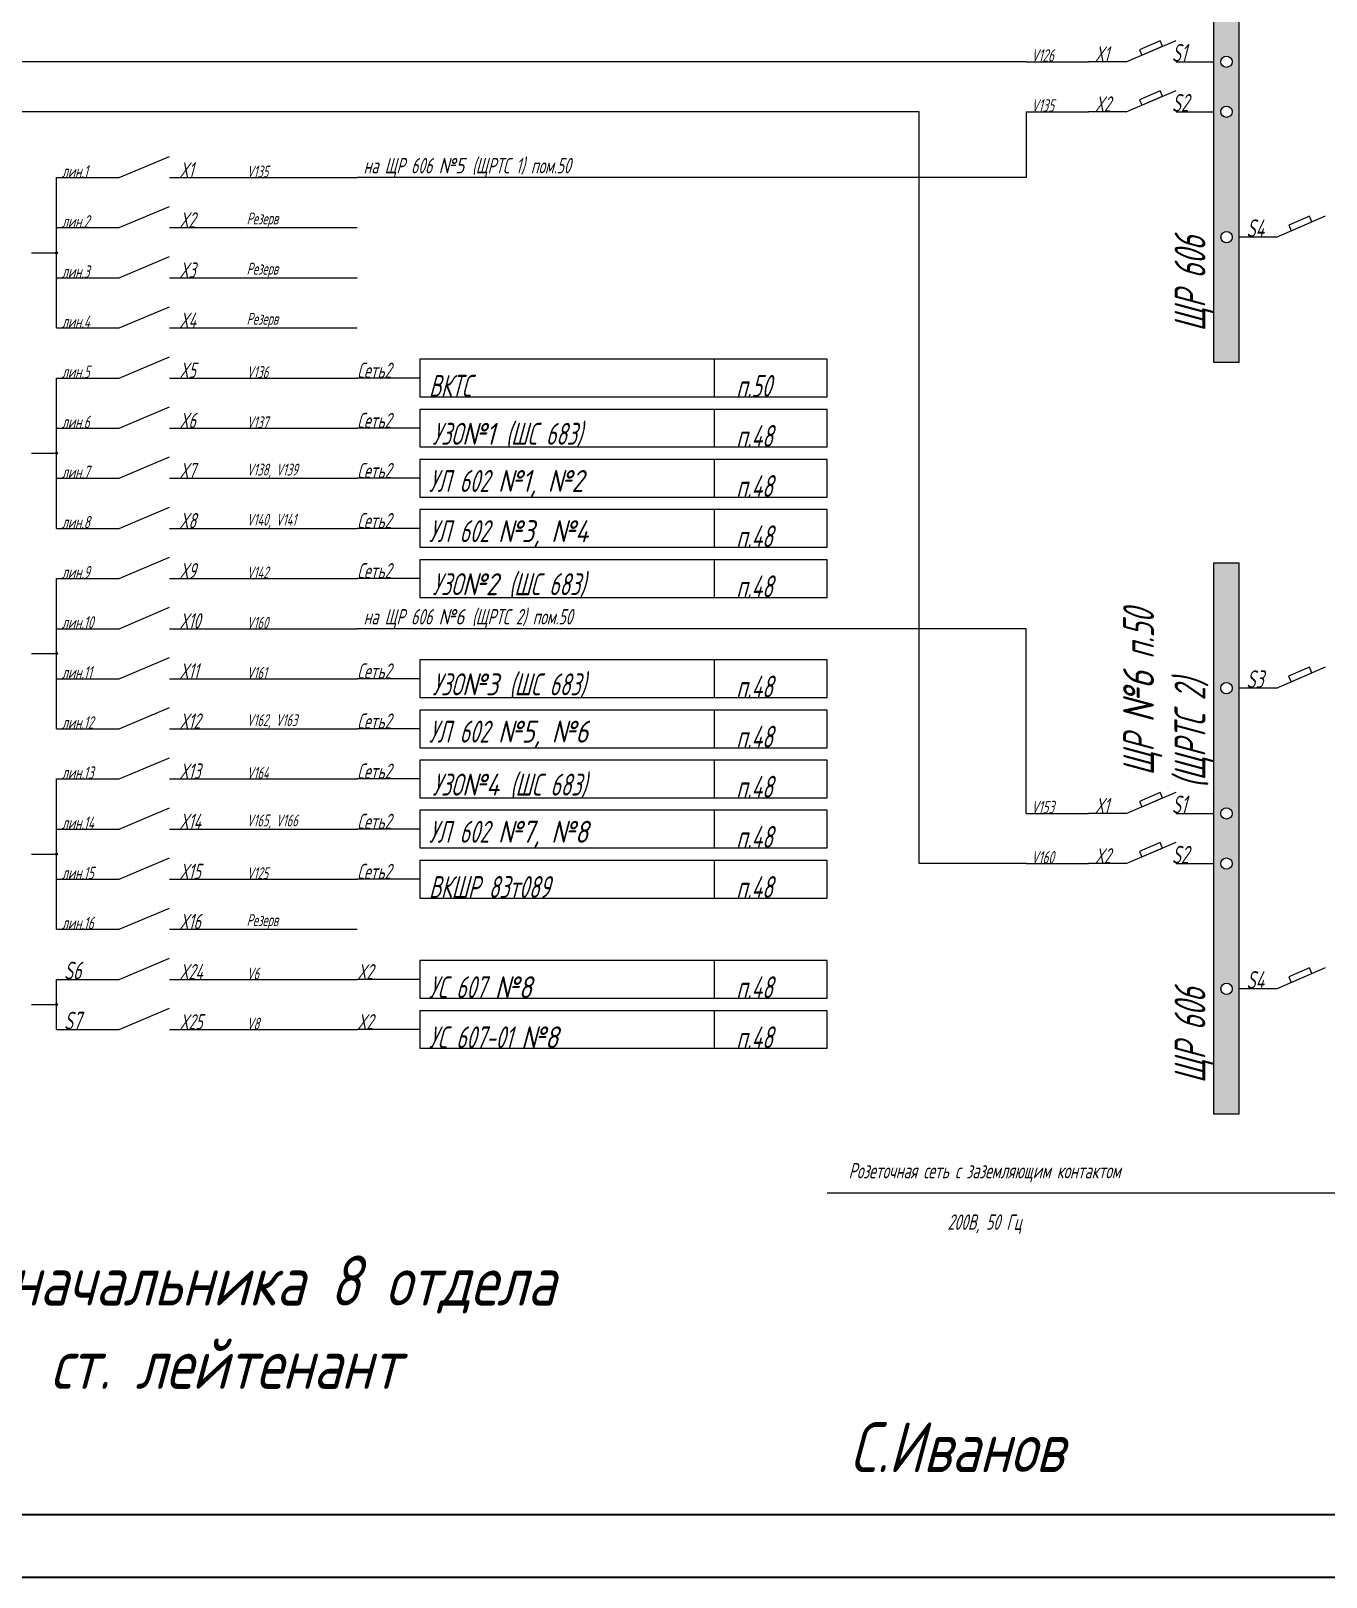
# Paper-space layout 'А2гор' of a CAD drawing. Extents: x 0 to 594, y 0 to 420.
# Drawn here: x 331.5 to 435.2, y 0 to 123.8 of the extents above; entities that cross this region are included whole.
import ezdxf

# ---------------------------------------------------------------- set-up
doc = ezdxf.new("R2010")
doc.units = 0
doc.header["$LTSCALE"] = 0.3
doc.layers.get('0').update_dxf_attribs({"linetype": 'CONTINUOUS', "lineweight": 15})
doc.layers.add('Format', color=7, linetype='CONTINUOUS', lineweight=30)
doc.layers.add('Text', color=242, linetype='CONTINUOUS', lineweight=15)
doc.styles.get("Standard").update_dxf_attribs({"font": 'isocpeur.ttf', "width": 0.8, "oblique": 15})

psp = doc.layouts.new('А2гор')

# ---------------------------------------------------------------- hatches: boundary and pattern name
h = psp.add_hatch(color=256)
h.paths.add_polyline_path([(426.22, 141.4), (428.23, 141.4), (428.23, 97.26), (426.22, 97.26)])
edge = h.paths.add_edge_path(flags=16)
edge.add_arc((427.23, 131.37), 0.454, 0, 360)
edge = h.paths.add_edge_path(flags=16)
edge.add_arc((427.23, 121.34), 0.454, 0, 360)
edge = h.paths.add_edge_path(flags=16)
edge.add_arc((427.23, 117.33), 0.454, 0, 360)
edge = h.paths.add_edge_path(flags=16)
edge.add_arc((427.24, 107.29), 0.454, 0, 360)
h = psp.add_hatch(color=256)
edge = h.paths.add_edge_path()
edge.add_arc((333.55, 106.04), 0.0803, 0, 360)
h = psp.add_hatch(color=256)
edge = h.paths.add_edge_path()
edge.add_arc((333.55, 89.99), 0.0803, 0, 360)
h = psp.add_hatch(color=256)
h.paths.add_polyline_path([(426.22, 81.21), (428.23, 81.21), (428.23, 37.07), (426.22, 37.07)])
edge = h.paths.add_edge_path(flags=16)
edge.add_arc((427.23, 71.18), 0.454, 0, 360)
edge = h.paths.add_edge_path(flags=16)
edge.add_arc((427.23, 61.15), 0.454, 0, 360)
edge = h.paths.add_edge_path(flags=16)
edge.add_arc((427.23, 57.13), 0.454, 0, 360)
edge = h.paths.add_edge_path(flags=16)
edge.add_arc((427.24, 47.1), 0.454, 0, 360)
h = psp.add_hatch(color=256)
edge = h.paths.add_edge_path()
edge.add_arc((333.55, 73.94), 0.0803, 0, 360)
h = psp.add_hatch(color=256)
edge = h.paths.add_edge_path()
edge.add_arc((333.55, 57.89), 0.0803, 0, 360)
h = psp.add_hatch(color=256)
edge = h.paths.add_edge_path()
edge.add_arc((333.55, 45.85), 0.0803, 0, 360)

# ---------------------------------------------------------------- linework, layer by layer
at = {"lineweight": 15}
for p, q in [((419.2, 121.34), (423.21, 123.04)), ((419.2, 117.33), (423.21, 119.03)), ((338.57, 112.06), (342.58, 113.76)), ((338.57, 108.05), (342.58, 109.75)), ((431.25, 107.29), (435.16, 109)), ((338.57, 104.03), (342.58, 105.74)), ((338.57, 100.02), (342.58, 101.72)), ((338.57, 96.01), (342.58, 97.71)), ((338.57, 91.99), (342.58, 93.7)), ((338.57, 87.98), (342.58, 89.69)), ((338.57, 83.97), (342.58, 85.67)), ((338.57, 79.96), (342.58, 81.66)), ((338.57, 75.94), (342.58, 77.65)), ((338.57, 71.93), (342.58, 73.63)), ((431.24, 71.18), (435.15, 72.88)), ((338.57, 67.92), (342.58, 69.62)), ((338.57, 63.91), (342.58, 65.61)), ((419.2, 61.15), (423.21, 62.85)), ((338.57, 59.89), (342.58, 61.6)), ((419.2, 57.13), (423.21, 58.84)), ((338.57, 55.88), (342.58, 57.58)), ((338.57, 51.87), (342.58, 53.57)), ((338.57, 47.85), (342.58, 49.56)), ((431.25, 47.1), (435.16, 48.81)), ((338.57, 43.84), (342.58, 45.55))]:
    psp.add_line(p, q, dxfattribs=at)
for p, q in [((411.18, 121.34), (416.19, 121.34)), ((419.2, 121.34), (416.19, 121.34)), ((423.21, 121.34), (426.22, 121.34)), ((411.18, 117.33), (416.19, 117.33)), ((419.2, 117.33), (416.19, 117.33)), ((423.21, 117.33), (426.22, 117.33)), ((333.55, 112.06), (338.57, 112.06)), ((333.55, 108.05), (333.55, 112.06)), ((342.58, 112.06), (347.6, 112.06)), ((347.6, 112.06), (357.63, 112.06)), ((362.65, 112.06), (357.63, 112.06)), ((333.55, 108.05), (338.57, 108.05)), ((333.55, 104.03), (333.55, 108.05)), ((342.58, 108.05), (347.6, 108.05)), ((347.6, 108.05), (357.63, 108.05)), ((431.25, 107.29), (428.24, 107.29)), ((331.55, 106.04), (333.55, 106.04)), ((333.55, 104.03), (338.57, 104.03)), ((333.55, 100.02), (333.55, 104.03)), ((342.58, 104.03), (347.6, 104.03)), ((347.6, 104.03), (357.63, 104.03)), ((333.55, 100.02), (338.57, 100.02)), ((342.58, 100.02), (347.6, 100.02)), ((347.6, 100.02), (357.63, 100.02)), ((386.22, 97.51), (386.22, 94.5)), ((333.55, 96.01), (338.57, 96.01)), ((333.55, 91.99), (333.55, 96.01)), ((342.58, 96.01), (347.6, 96.01)), ((347.6, 96.01), (357.63, 96.01)), ((362.65, 96.01), (357.63, 96.01)), ((386.22, 93.5), (386.22, 90.49)), ((333.55, 91.99), (338.57, 91.99)), ((333.55, 87.98), (333.55, 91.99)), ((342.58, 91.99), (347.6, 91.99)), ((347.6, 91.99), (357.63, 91.99)), ((362.65, 91.99), (357.63, 91.99)), ((331.55, 89.99), (333.55, 89.99)), ((386.22, 89.49), (386.22, 86.48)), ((333.55, 87.98), (338.57, 87.98)), ((333.55, 83.97), (333.55, 87.98)), ((342.58, 87.98), (347.6, 87.98)), ((347.6, 87.98), (357.63, 87.98)), ((362.65, 87.98), (357.63, 87.98)), ((386.22, 85.47), (386.22, 82.46)), ((333.55, 83.97), (338.57, 83.97)), ((342.58, 83.97), (347.6, 83.97)), ((347.6, 83.97), (357.63, 83.97)), ((362.65, 83.97), (357.63, 83.97)), ((386.22, 81.46), (386.22, 78.45)), ((333.55, 75.94), (333.55, 79.96)), ((333.55, 79.96), (338.57, 79.96)), ((342.58, 79.96), (347.6, 79.96)), ((347.6, 79.96), (357.63, 79.96)), ((362.65, 79.96), (357.63, 79.96)), ((333.55, 71.93), (333.55, 75.94)), ((333.55, 75.94), (338.57, 75.94)), ((342.58, 75.94), (347.6, 75.94)), ((347.6, 75.94), (357.63, 75.94)), ((362.65, 75.94), (357.63, 75.94)), ((331.55, 73.94), (333.55, 73.94)), ((386.22, 73.44), (386.22, 70.43)), ((333.55, 67.92), (333.55, 71.93)), ((333.55, 71.93), (338.57, 71.93)), ((342.58, 71.93), (347.6, 71.93)), ((347.6, 71.93), (357.63, 71.93)), ((362.65, 71.93), (357.63, 71.93)), ((431.24, 71.18), (428.23, 71.18)), ((386.22, 69.42), (386.22, 66.41)), ((333.55, 67.92), (338.57, 67.92)), ((342.58, 67.92), (347.6, 67.92)), ((347.6, 67.92), (357.63, 67.92)), ((362.65, 67.92), (357.63, 67.92)), ((386.22, 65.41), (386.22, 62.4)), ((333.55, 59.89), (333.55, 63.91)), ((333.55, 63.91), (338.57, 63.91)), ((342.58, 63.91), (347.6, 63.91)), ((347.6, 63.91), (357.63, 63.91)), ((362.65, 63.91), (357.63, 63.91)), ((386.22, 61.4), (386.22, 58.39)), ((411.18, 61.15), (416.19, 61.15)), ((419.2, 61.15), (416.19, 61.15)), ((423.21, 61.15), (426.22, 61.15)), ((333.55, 55.88), (333.55, 59.89)), ((333.55, 59.89), (338.57, 59.89)), ((342.58, 59.89), (347.6, 59.89)), ((347.6, 59.89), (357.63, 59.89)), ((362.65, 59.89), (357.63, 59.89)), ((331.55, 57.89), (333.55, 57.89)), ((386.22, 57.38), (386.22, 54.37)), ((411.18, 57.13), (416.19, 57.13)), ((419.2, 57.13), (416.19, 57.13)), ((423.21, 57.13), (426.22, 57.13)), ((333.55, 51.87), (333.55, 55.88)), ((333.55, 55.88), (338.57, 55.88)), ((342.58, 55.88), (347.6, 55.88)), ((347.6, 55.88), (357.63, 55.88)), ((362.65, 55.88), (357.63, 55.88)), ((333.55, 51.87), (338.57, 51.87)), ((342.58, 51.87), (347.6, 51.87)), ((347.6, 51.87), (357.63, 51.87)), ((386.22, 49.36), (386.22, 46.35)), ((333.55, 43.84), (333.55, 47.85)), ((333.55, 47.85), (338.57, 47.85)), ((342.58, 47.85), (347.6, 47.85)), ((347.6, 47.85), (357.63, 47.85)), ((362.65, 47.85), (357.63, 47.85)), ((431.25, 47.1), (428.24, 47.1)), ((331.55, 45.85), (333.55, 45.85)), ((386.22, 45.35), (386.22, 42.34)), ((333.55, 43.84), (338.57, 43.84)), ((342.58, 43.84), (347.6, 43.84)), ((347.6, 43.84), (357.63, 43.84)), ((362.65, 43.84), (357.63, 43.84)), ((451.11, 30.73), (395.25, 30.73))]:
    psp.add_line(p, q)
for points in [[(426.22, 141.4), (428.23, 141.4), (428.23, 97.26), (426.22, 97.26)], [(420.45, 121.87), (422.12, 122.58), (421.93, 123.02), (420.27, 122.29)], [(420.45, 117.86), (422.12, 118.57), (421.93, 119), (420.27, 118.28)], [(432.41, 107.8), (434.08, 108.52), (433.88, 108.97), (432.22, 108.25)], [(362.65, 94.5), (395.25, 94.5), (395.25, 97.51), (362.65, 97.51)], [(362.65, 90.49), (395.25, 90.49), (395.25, 93.5), (362.65, 93.5)], [(362.65, 86.48), (395.25, 86.48), (395.25, 89.49), (362.65, 89.49)], [(362.65, 82.46), (395.25, 82.46), (395.25, 85.47), (362.65, 85.47)], [(362.65, 78.45), (395.25, 78.45), (395.25, 81.46), (362.65, 81.46)], [(426.22, 81.21), (428.23, 81.21), (428.23, 37.07), (426.22, 37.07)], [(362.65, 70.43), (395.25, 70.43), (395.25, 73.44), (362.65, 73.44)], [(432.4, 71.68), (434.07, 72.41), (433.87, 72.86), (432.21, 72.13)], [(362.65, 66.41), (395.25, 66.41), (395.25, 69.42), (362.65, 69.42)], [(362.65, 62.4), (395.25, 62.4), (395.25, 65.41), (362.65, 65.41)], [(420.45, 61.68), (422.12, 62.39), (421.93, 62.83), (420.27, 62.1)], [(362.65, 58.39), (395.25, 58.39), (395.25, 61.4), (362.65, 61.4)], [(420.45, 57.67), (422.12, 58.37), (421.93, 58.81), (420.27, 58.09)], [(362.65, 54.37), (395.25, 54.37), (395.25, 57.38), (362.65, 57.38)], [(362.65, 46.35), (395.25, 46.35), (395.25, 49.36), (362.65, 49.36)], [(432.41, 47.61), (434.08, 48.33), (433.88, 48.78), (432.22, 48.06)], [(362.65, 42.34), (395.25, 42.34), (395.25, 45.35), (362.65, 45.35)]]:
    psp.add_lwpolyline(points, close=True)
for centre, radius in [((427.23, 121.34), 0.454), ((427.23, 117.33), 0.454), ((427.24, 107.29), 0.454), ((333.55, 106.04), 0.0803), ((333.55, 89.99), 0.0803), ((333.55, 73.94), 0.0803), ((427.23, 71.18), 0.454), ((427.23, 71.18), 0.454), ((427.23, 61.15), 0.454), ((333.55, 57.89), 0.0803), ((427.23, 57.13), 0.454), ((427.24, 47.1), 0.454), ((333.55, 45.85), 0.0803)]:
    psp.add_circle(centre, radius)
at = {"layer": 'Format'}
for p, q in [((20, 5), (589, 5)), ((0, 0), (594, 0))]:
    psp.add_line(p, q, dxfattribs=at)
at = {"layer": 'Text'}
for p, q in [((411.18, 121.34), (304.26, 121.34)), ((402.63, 117.33), (315.66, 117.33)), ((402.63, 57.13), (402.63, 117.33)), ((411.18, 117.33), (411.18, 112.06)), ((411.18, 112.06), (362.65, 112.06)), ((411.18, 75.94), (362.65, 75.94)), ((411.18, 61.15), (411.18, 75.94)), ((411.18, 57.13), (402.63, 57.13))]:
    psp.add_line(p, q, dxfattribs=at)

# ---------------------------------------------------------------- texts
for s, insert, char_height, width, attachment_point in [('{\\fGOST|b0|i0|c204|p34; \\fGOST|b0|i0|c0|p34;X\\fGOST|b0|i0|c204|p34;1}', (416.19, 121.34), 1.235, 16.3412, 7), ('{\\fGOST|b0|i0|c204|p34; \\fGOST|b0|i0|c0|p34;S\\fGOST|b0|i0|c204|p34;1}', (422.26, 121.34), 1.425, 16.3412, 7), ('{\\fGOST|b0|i0|c204|p34; \\fGOST|b0|i0|c0|p34;V126}', (411.18, 121.34), 1.0032, 16.3412, 7), ('{\\fGOST|b0|i0|c204|p34; \\fGOST|b0|i0|c0|p34;V135}', (411.18, 117.33), 1.0032, 16.3412, 7), ('{\\fGOST|b0|i0|c204|p34; \\fGOST|b0|i0|c0|p34;X\\fGOST|b0|i0|c204|p34;2}', (416.19, 117.33), 1.235, 16.3412, 7), ('{\\fGOST|b0|i0|c204|p34; \\fGOST|b0|i0|c0|p34;S\\fGOST|b0|i0|c204|p34;2}', (422.26, 117.33), 1.425, 16.3412, 7), ('{\\fGOST|b0|i0|c204|p34; \\fGOST|b0|i0|c0|p34;S\\fGOST|b0|i0|c204|p34;4}', (428.24, 107.29), 1.425, 16.3412, 7), ('\\pt21.067;{\\fGOST|b0|i0|c204|p34; ВКТС}', (362.65, 94.5), 1.7556, 23.6714, 7), ('\\pl1.7556,t1.7556;{\\fGOST|b0|i0|c204|p34;п.50}', (386.22, 94.5), 1.7556, 16.3412, 7), ('\\pi1.0032,t21.067;{\\fGOST|b0|i0|c204|p34;УЗО}№1 {\\fGOST|b0|i0|c204|p34;(ШС 683)}', (362.65, 90.49), 1.7556, 23.6714, 7), ('\\pl1.7556,t1.7556;{\\fGOST|b0|i0|c204|p34;п.48}', (386.22, 90.49), 1.7556, 16.3412, 7), ('\\pt21.067;{\\fGOST|b0|i0|c204|p34; УЛ 602 }№1, №2', (362.65, 86.48), 1.7556, 23.6714, 7), ('\\pl1.7556,t1.7556;{\\fGOST|b0|i0|c204|p34;п.48}', (386.22, 86.48), 1.7556, 16.3412, 7), ('\\pt21.067;{\\fGOST|b0|i0|c204|p34; УЛ 602 }№3, №4', (362.65, 82.46), 1.7556, 23.6714, 7), ('\\pl1.7556,t1.7556;{\\fGOST|b0|i0|c204|p34;п.48}', (386.22, 82.46), 1.7556, 16.3412, 7), ('\\pi1.0032,t21.067;{\\fGOST|b0|i0|c204|p34;УЗО}№2 {\\fGOST|b0|i0|c204|p34;(ШС 683)}', (362.65, 78.45), 1.7556, 23.6714, 7), ('\\pl1.7556,t1.7556;{\\fGOST|b0|i0|c204|p34;п.48}', (386.22, 78.45), 1.7556, 16.3412, 7), ('\\pi1.0032,t21.067;{\\fGOST|b0|i0|c204|p34;УЗО}№3 {\\fGOST|b0|i0|c204|p34;(ШС 683)}', (362.65, 70.43), 1.7556, 23.6714, 7), ('\\pl1.7556,t1.7556;{\\fGOST|b0|i0|c204|p34;п.48}', (386.22, 70.43), 1.7556, 16.3412, 7), ('{\\fGOST|b0|i0|c204|p34; \\fGOST|b0|i0|c0|p34;S\\fGOST|b0|i0|c204|p34;3}', (428.23, 71.18), 1.425, 16.3412, 7), ('\\pt21.067;{\\fGOST|b0|i0|c204|p34; УЛ 602 }№5, №6', (362.65, 66.41), 1.7556, 23.6714, 7), ('\\pl1.7556,t1.7556;{\\fGOST|b0|i0|c204|p34;п.48}', (386.22, 66.41), 1.7556, 16.3412, 7), ('\\pi1.0032,t21.067;{\\fGOST|b0|i0|c204|p34;УЗО}№4 {\\fGOST|b0|i0|c204|p34;(ШС 683)}', (362.65, 62.4), 1.7556, 23.6714, 7), ('\\pl1.7556,t1.7556;{\\fGOST|b0|i0|c204|p34;п.48}', (386.22, 62.4), 1.7556, 16.3412, 7), ('{\\fGOST|b0|i0|c204|p34; \\fGOST|b0|i0|c0|p34;V1\\fGOST|b0|i0|c204|p34;53}', (411.18, 61.15), 1.0032, 16.3412, 7), ('{\\fGOST|b0|i0|c204|p34; \\fGOST|b0|i0|c0|p34;X\\fGOST|b0|i0|c204|p34;1}', (416.19, 61.15), 1.235, 16.3412, 7), ('{\\fGOST|b0|i0|c204|p34; \\fGOST|b0|i0|c0|p34;S\\fGOST|b0|i0|c204|p34;1}', (422.26, 61.15), 1.425, 16.3412, 7), ('\\pt21.067;{\\fGOST|b0|i0|c204|p34; УЛ 602 }№7, №8', (362.65, 58.39), 1.7556, 23.6714, 7), ('\\pl1.7556,t1.7556;{\\fGOST|b0|i0|c204|p34;п.48}', (386.22, 58.39), 1.7556, 16.3412, 7), ('{\\fGOST|b0|i0|c204|p34; \\fGOST|b0|i0|c0|p34;X\\fGOST|b0|i0|c204|p34;2}', (416.19, 57.13), 1.235, 16.3412, 7), ('{\\fGOST|b0|i0|c204|p34; \\fGOST|b0|i0|c0|p34;S\\fGOST|b0|i0|c204|p34;2}', (422.26, 57.13), 1.425, 16.3412, 7), ('{\\fGOST|b0|i0|c204|p34; \\fGOST|b0|i0|c0|p34;V1\\fGOST|b0|i0|c204|p34;60}', (411.18, 57.13), 1.0032, 16.3412, 7), ('\\pt21.067;{\\fGOST|b0|i0|c204|p34; ВКШР 83т089}', (362.65, 54.37), 1.7556, 23.6714, 7), ('\\pl1.7556,t1.7556;{\\fGOST|b0|i0|c204|p34;п.48}', (386.22, 54.37), 1.7556, 16.3412, 7), ('{\\fGOST|b0|i0|c204|p34; \\fGOST|b0|i0|c0|p34;S\\fGOST|b0|i0|c204|p34;4}', (428.24, 47.1), 1.425, 16.3412, 7), ('{\\fGOST|b0|i0|c204|p34; УС 607 }№8', (362.65, 46.35), 1.7556, 23.6714, 7), ('\\pl1.7556,t1.7556;{\\fGOST|b0|i0|c204|p34;п.48}', (386.22, 46.35), 1.7556, 16.3412, 7), ('\\pt21.067;{\\fGOST|b0|i0|c204|p34; УС 607-01 }№8', (362.65, 42.34), 1.7556, 23.6714, 7), ('\\pl1.7556,t1.7556;{\\fGOST|b0|i0|c204|p34;п.48}', (386.22, 42.34), 1.7556, 16.3412, 7), ('{\\fGOST|b0|i0|c204|p34;Розеточная сеть с заземляющим контактом \\P\\P200В, 50 Гц}', (407.86, 27.47), 1.235, 21.3988, 8)]:
    psp.add_mtext(s, dxfattribs=dict(insert=insert, char_height=char_height, width=width, attachment_point=attachment_point))
at = {"width": 16.3412, "attachment_point": 7, "line_spacing_factor": 1.5}
for s, insert, char_height in [('{\\fGOST|b0|i0|c204|p34; лин.1}', (333.55, 112.06), 1.0032), ('{\\fGOST|b0|i0|c204|p34; \\fGOST|b0|i0|c0|p34; X\\fGOST|b0|i0|c204|p34;1}', (342.38, 112.06), 1.235), ('{\\fGOST|b0|i0|c204|p34; \\fGOST|b0|i0|c0|p34; \\fGOST|b0|i0|c204|p34; \\fGOST|b0|i0|c0|p34;V\\fGOST|b0|i0|c204|p34;135}', (347.6, 112.06), 0.95), ('{\\fGOST|b0|i0|c204|p34; лин.2}', (333.55, 108.05), 1.0032), ('{\\fGOST|b0|i0|c204|p34; \\fGOST|b0|i0|c0|p34; X\\fGOST|b0|i0|c204|p34;2}', (342.38, 108.05), 1.235), ('{\\fGOST|b0|i0|c204|p34; \\fGOST|b0|i0|c0|p34; \\fGOST|b0|i0|c204|p34; Резерв}', (347.6, 108.05), 0.95), ('{\\fGOST|b0|i0|c204|p34; \\fGOST|b0|i0|c0|p34; X\\fGOST|b0|i0|c204|p34;3}', (342.38, 104.03), 1.235), ('{\\fGOST|b0|i0|c204|p34; \\fGOST|b0|i0|c0|p34; \\fGOST|b0|i0|c204|p34; Резерв}', (347.6, 104.03), 0.95), ('{\\fGOST|b0|i0|c204|p34; лин.3}', (333.55, 104.03), 1.0032), ('{\\fGOST|b0|i0|c204|p34; лин.4}', (333.55, 100.02), 1.0032), ('{\\fGOST|b0|i0|c204|p34; \\fGOST|b0|i0|c0|p34; X\\fGOST|b0|i0|c204|p34;4}', (342.38, 100.02), 1.235), ('{\\fGOST|b0|i0|c204|p34; \\fGOST|b0|i0|c0|p34; \\fGOST|b0|i0|c204|p34; Резерв}', (347.6, 100.02), 0.95), ('{\\fGOST|b0|i0|c204|p34; лин.5}', (333.55, 96.01), 1.0032), ('{\\fGOST|b0|i0|c204|p34; \\fGOST|b0|i0|c0|p34; X\\fGOST|b0|i0|c204|p34;5}', (342.38, 96.01), 1.235), ('{\\fGOST|b0|i0|c204|p34; \\fGOST|b0|i0|c0|p34; \\fGOST|b0|i0|c204|p34; \\fGOST|b0|i0|c0|p34;V\\fGOST|b0|i0|c204|p34;136}', (347.6, 96.01), 0.95), ('{\\fGOST|b0|i0|c204|p34;Сеть2}', (357.63, 96.01), 1.235), ('{\\fGOST|b0|i0|c204|p34; лин.6}', (333.55, 91.99), 1.0032), ('{\\fGOST|b0|i0|c204|p34; \\fGOST|b0|i0|c0|p34; X\\fGOST|b0|i0|c204|p34;6}', (342.38, 91.99), 1.235), ('{\\fGOST|b0|i0|c204|p34; \\fGOST|b0|i0|c0|p34; \\fGOST|b0|i0|c204|p34; \\fGOST|b0|i0|c0|p34;V\\fGOST|b0|i0|c204|p34;137}', (347.6, 91.99), 0.95), ('{\\fGOST|b0|i0|c204|p34;Сеть2}', (357.63, 91.99), 1.235), ('{\\fGOST|b0|i0|c204|p34; \\fGOST|b0|i0|c0|p34; X\\fGOST|b0|i0|c204|p34;7}', (342.38, 87.98), 1.235), ('{\\fGOST|b0|i0|c204|p34; \\fGOST|b0|i0|c0|p34; \\fGOST|b0|i0|c204|p34; \\fGOST|b0|i0|c0|p34;V\\fGOST|b0|i0|c204|p34;138, \\fGOST|b0|i0|c0|p34;V13\\fGOST|b0|i0|c204|p34;9}', (347.6, 87.98), 0.95), ('{\\fGOST|b0|i0|c204|p34;Сеть2}', (357.63, 87.98), 1.235), ('{\\fGOST|b0|i0|c204|p34; лин.7}', (333.55, 87.98), 1.0032), ('{\\fGOST|b0|i0|c204|p34; лин.8}', (333.55, 83.97), 1.0032), ('{\\fGOST|b0|i0|c204|p34; \\fGOST|b0|i0|c0|p34; X\\fGOST|b0|i0|c204|p34;8}', (342.38, 83.97), 1.235), ('{\\fGOST|b0|i0|c204|p34; \\fGOST|b0|i0|c0|p34; \\fGOST|b0|i0|c204|p34; \\fGOST|b0|i0|c0|p34;V\\fGOST|b0|i0|c204|p34;140, \\fGOST|b0|i0|c0|p34;V1\\fGOST|b0|i0|c204|p34;41}', (347.6, 83.97), 0.95), ('{\\fGOST|b0|i0|c204|p34;Сеть2}', (357.63, 83.97), 1.235), ('{\\fGOST|b0|i0|c204|p34; лин.9}', (333.55, 79.96), 1.0032), ('{\\fGOST|b0|i0|c204|p34; \\fGOST|b0|i0|c0|p34; X\\fGOST|b0|i0|c204|p34;9}', (342.38, 79.96), 1.235), ('{\\fGOST|b0|i0|c204|p34; \\fGOST|b0|i0|c0|p34; \\fGOST|b0|i0|c204|p34; \\fGOST|b0|i0|c0|p34;V\\fGOST|b0|i0|c204|p34;142}', (347.6, 79.96), 0.95), ('{\\fGOST|b0|i0|c204|p34;Сеть2}', (357.63, 79.96), 1.235), ('{\\fGOST|b0|i0|c204|p34; лин.10}', (333.55, 75.94), 1.0032), ('{\\fGOST|b0|i0|c204|p34; \\fGOST|b0|i0|c0|p34; X\\fGOST|b0|i0|c204|p34;10}', (342.38, 75.94), 1.235), ('{\\fGOST|b0|i0|c204|p34; \\fGOST|b0|i0|c0|p34; \\fGOST|b0|i0|c204|p34; \\fGOST|b0|i0|c0|p34;V\\fGOST|b0|i0|c204|p34;160}', (347.6, 75.94), 0.95), ('{\\fGOST|b0|i0|c204|p34; \\fGOST|b0|i0|c0|p34; X\\fGOST|b0|i0|c204|p34;11}', (342.38, 71.93), 1.235), ('{\\fGOST|b0|i0|c204|p34;Сеть2}', (357.63, 71.93), 1.235), ('{\\fGOST|b0|i0|c204|p34; лин.11}', (333.55, 71.93), 1.0032), ('{\\fGOST|b0|i0|c204|p34; \\fGOST|b0|i0|c0|p34; \\fGOST|b0|i0|c204|p34; \\fGOST|b0|i0|c0|p34;V\\fGOST|b0|i0|c204|p34;161}', (347.6, 71.93), 0.95), ('{\\fGOST|b0|i0|c204|p34; лин.12}', (333.55, 67.92), 1.0032), ('{\\fGOST|b0|i0|c204|p34; \\fGOST|b0|i0|c0|p34; X\\fGOST|b0|i0|c204|p34;12}', (342.38, 67.92), 1.235), ('{\\fGOST|b0|i0|c204|p34; \\fGOST|b0|i0|c0|p34; \\fGOST|b0|i0|c204|p34; \\fGOST|b0|i0|c0|p34;V\\fGOST|b0|i0|c204|p34;162, \\fGOST|b0|i0|c0|p34;V1\\fGOST|b0|i0|c204|p34;63}', (347.6, 67.92), 0.95), ('{\\fGOST|b0|i0|c204|p34;Сеть2}', (357.63, 67.92), 1.235), ('{\\fGOST|b0|i0|c204|p34; лин.13}', (333.55, 63.91), 1.0032), ('{\\fGOST|b0|i0|c204|p34; \\fGOST|b0|i0|c0|p34; X\\fGOST|b0|i0|c204|p34;13}', (342.38, 63.91), 1.235), ('{\\fGOST|b0|i0|c204|p34; \\fGOST|b0|i0|c0|p34; \\fGOST|b0|i0|c204|p34; \\fGOST|b0|i0|c0|p34;V\\fGOST|b0|i0|c204|p34;164}', (347.6, 63.91), 0.95), ('{\\fGOST|b0|i0|c204|p34;Сеть2}', (357.63, 63.91), 1.235), ('{\\fGOST|b0|i0|c204|p34; лин.14}', (333.55, 59.89), 1.0032), ('{\\fGOST|b0|i0|c204|p34; \\fGOST|b0|i0|c0|p34; X\\fGOST|b0|i0|c204|p34;14}', (342.38, 59.89), 1.235), ('{\\fGOST|b0|i0|c204|p34; \\fGOST|b0|i0|c0|p34; \\fGOST|b0|i0|c204|p34; \\fGOST|b0|i0|c0|p34;V\\fGOST|b0|i0|c204|p34;165, \\fGOST|b0|i0|c0|p34;V1\\fGOST|b0|i0|c204|p34;66}', (347.6, 59.89), 0.95), ('{\\fGOST|b0|i0|c204|p34;Сеть2}', (357.63, 59.89), 1.235), ('{\\fGOST|b0|i0|c204|p34; \\fGOST|b0|i0|c0|p34; X\\fGOST|b0|i0|c204|p34;15}', (342.38, 55.88), 1.235), ('{\\fGOST|b0|i0|c204|p34;Сеть2}', (357.63, 55.88), 1.235), ('{\\fGOST|b0|i0|c204|p34; лин.15}', (333.55, 55.88), 1.0032), ('{\\fGOST|b0|i0|c204|p34; \\fGOST|b0|i0|c0|p34; \\fGOST|b0|i0|c204|p34; \\fGOST|b0|i0|c0|p34;V\\fGOST|b0|i0|c204|p34;125}', (347.6, 55.88), 0.95), ('{\\fGOST|b0|i0|c204|p34; лин.16}', (333.55, 51.87), 1.0032), ('{\\fGOST|b0|i0|c204|p34; \\fGOST|b0|i0|c0|p34; X\\fGOST|b0|i0|c204|p34;16}', (342.38, 51.87), 1.235), ('{\\fGOST|b0|i0|c204|p34; \\fGOST|b0|i0|c0|p34; \\fGOST|b0|i0|c204|p34; Резерв}', (347.6, 51.87), 0.95), ('{\\fGOST|b0|i0|c204|p34; \\fGOST|b0|i0|c0|p34;S\\fGOST|b0|i0|c204|p34;6}', (333.55, 47.85), 1.425), ('{\\fGOST|b0|i0|c204|p34; \\fGOST|b0|i0|c0|p34; X\\fGOST|b0|i0|c204|p34;24}', (342.38, 47.85), 1.235), ('{\\fGOST|b0|i0|c204|p34; \\fGOST|b0|i0|c0|p34; \\fGOST|b0|i0|c204|p34; \\fGOST|b0|i0|c0|p34;V\\fGOST|b0|i0|c204|p34;6}', (347.6, 47.85), 0.95), ('{\\fGOST|b0|i0|c0|p34;X\\fGOST|b0|i0|c204|p34;2}', (357.63, 47.85), 1.235), ('{\\fGOST|b0|i0|c204|p34; \\fGOST|b0|i0|c0|p34;S\\fGOST|b0|i0|c204|p34;7}', (333.55, 43.84), 1.425), ('{\\fGOST|b0|i0|c204|p34; \\fGOST|b0|i0|c0|p34; X\\fGOST|b0|i0|c204|p34;25}', (342.38, 43.84), 1.235), ('{\\fGOST|b0|i0|c204|p34; \\fGOST|b0|i0|c0|p34; \\fGOST|b0|i0|c204|p34; \\fGOST|b0|i0|c0|p34;V\\fGOST|b0|i0|c204|p34;8}', (347.6, 43.84), 0.95), ('{\\fGOST|b0|i0|c0|p34;X\\fGOST|b0|i0|c204|p34;2}', (357.63, 43.84), 1.235)]:
    psp.add_mtext(s, dxfattribs=dict(at, insert=insert, char_height=char_height))
at = {"char_height": 1.235, "attachment_point": 7, "line_spacing_factor": 1.5}
for s, insert in [('{\\fGOST|b0|i0|c204|p34; на ЩР 606 }№5 {\\fGOST|b0|i0|c204|p34;(ЩРТС 1) пом.50}', (357.63, 112.06)), ('{\\fGOST|b0|i0|c204|p34; на ЩР 606 }№6 {\\fGOST|b0|i0|c204|p34;(ЩРТС 2) пом.50}', (357.63, 75.94))]:
    psp.add_mtext(s, dxfattribs=dict(at, insert=insert))
at = {"char_height": 2.47, "attachment_point": 7, "rotation": 90}
for s, insert, width in [('\\pl2.47;{\\fGOST|b0|i0|c204|p34;ЩР 606 }', (426.22, 97.26), 17.2332), ('{\\fGOST|b0|i0|c204|p34;   ЩР }№6{\\fGOST|b0|i0|c204|p34; п.50\\P  (ЩРТС 2)}', (426.22, 61.15), 25.4129), ('\\pl2.47;{\\fGOST|b0|i0|c204|p34;ЩР 606}', (426.22, 37.07), 17.2332)]:
    psp.add_mtext(s, dxfattribs=dict(at, insert=insert, width=width))
at = {"layer": 'Text', "insert": (285.05, 25.74), "char_height": 4, "attachment_point": 1}
psp.add_mtext_dynamic_manual_height_columns('{\\C7;^I^IВРИО начальника 8 отдела\\P^I^I^Iст. лейтенант \\P"___" мая 2011г.^I^I^I^I^IС.Иванов}', width=413.5428, gutter_width=25, heights=[0], dxfattribs=at)

doc.saveas('drawing.dxf')
